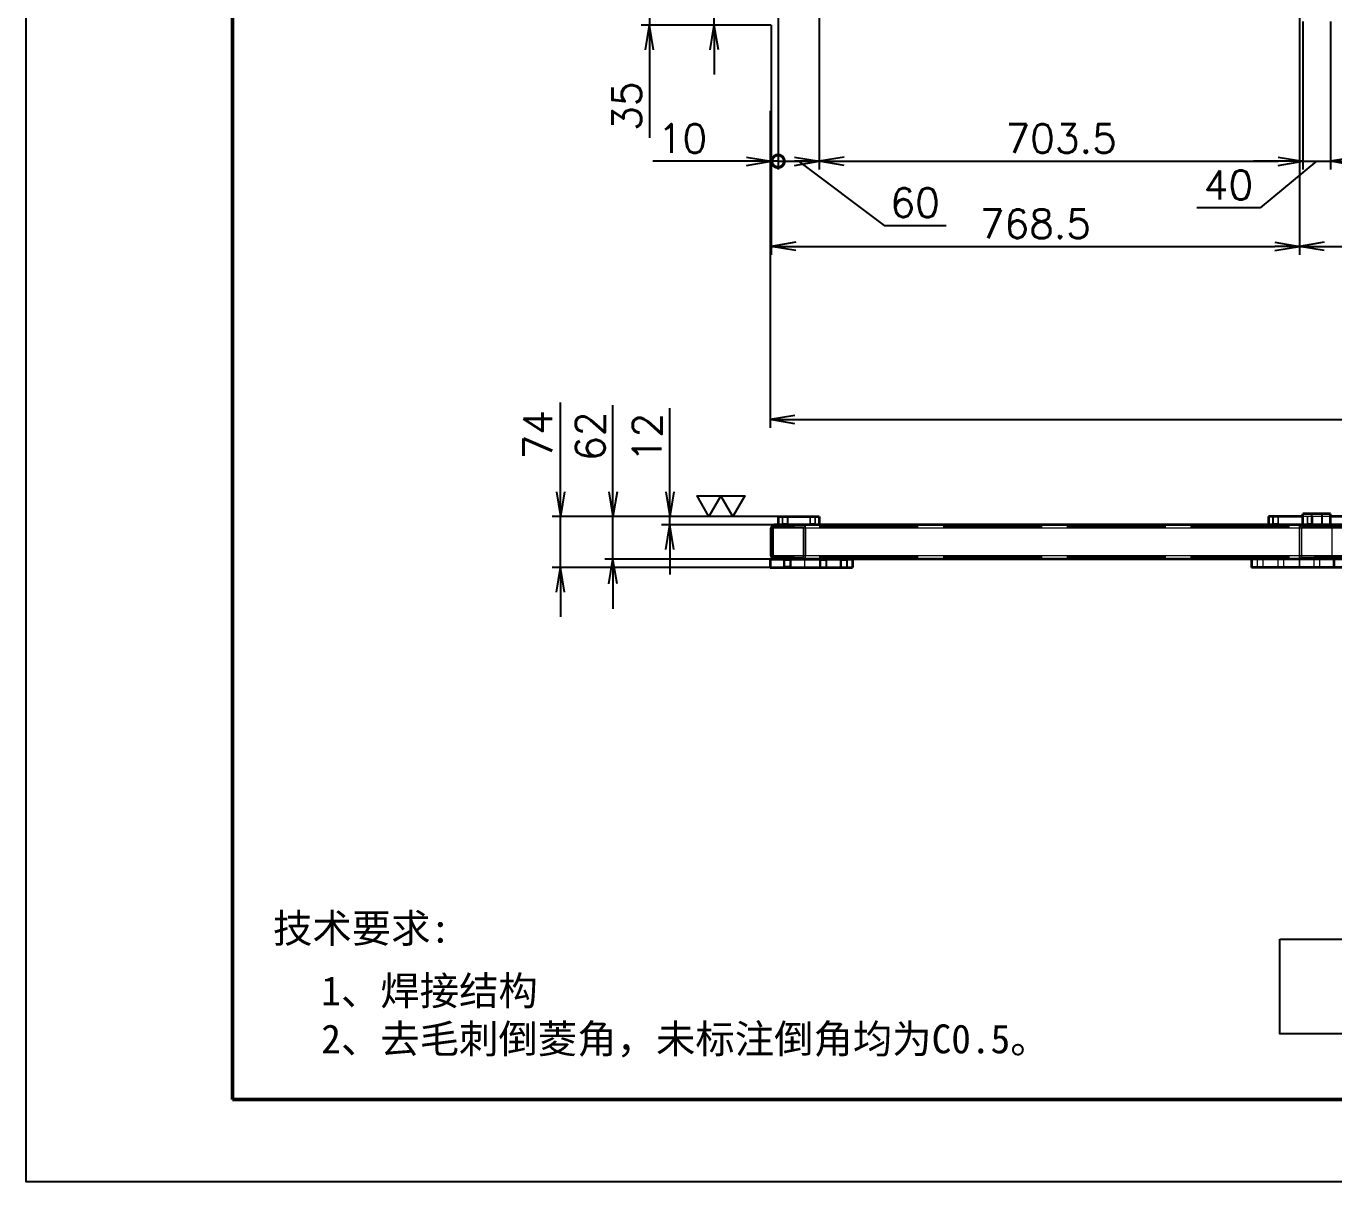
# Model space of a CAD drawing. Header units: millimetres. Extents: x -73083 to 81340, y -6859 to 6812.
# Drawn here: x -53597 to -51695, y -6850 to -5169 of the extents above; entities that cross this region are included whole.
import ezdxf

# ---------------------------------------------------------------- set-up
doc = ezdxf.new("R2010")
doc.units = ezdxf.units.MM
doc.linetypes.add('AM_ISO02W050', pattern=[7.5, 6, -1.5])
doc.linetypes.add('DASHED', pattern=[15, 12, -3])
doc.layers.add('A3', color=7, linetype='Continuous', plot=False)
for name, color, linetype, lineweight in [('AM_HID', 1, 'AM_ISO02W050', 25), ('AM_VIS', 7, 'Continuous', 50), ('SOLID LINE', 7, 'Continuous', 30)]:
    doc.layers.add(name, color=color, linetype=linetype, lineweight=lineweight)
doc.layers.add('word_dim', color=253, linetype='Continuous')
doc.styles.get("Standard").update_dxf_attribs({"font": 'romans.shx', "bigfont": 'bigfont.shx'})
doc.dimstyles.new('STANDARD1-12', dxfattribs={"dimscale": 12, "dimtxt": 3.5, "dimasz": 3, "dimexe": 1, "dimexo": 0, "dimgap": 1, "dimtad": 3, "dimdec": 1, "dimdsep": 46, "dimtxsty": 'Standard', "dimblk1": 'OPEN', "dimblk2": 'OPEN', "dimsah": 1, "dimcen": 0, "dimclrd": 256, "dimclre": 256, "dimclrt": 3, "dimadec": 0, "dimazin": 0, "dimtfac": 1, "dimtdec": 1, "dimtmove": 0, "dimatfit": 3, "dimldrblk": 'OPEN', "dimfxl": 0, "dimtolj": 1, "dimtzin": 0, "dimarcsym": 0})

# ---------------------------------------------------------------- blocks, each defined once
blk = doc.blocks.new('_DotSmall')
at = {"color": 0, "linetype": 'ByBlock', "const_width": 0.5}
blk.add_lwpolyline([(-0.0625, 0, 1), (0.0625, 0, 1)], format="xyb", close=True, dxfattribs=at)
blk = doc.blocks.new('_Open')
at = {"color": 0, "lineweight": -2}
for p, q in [((-1, 0.167), (0, 0)), ((-1, -0.167), (0, 0)), ((0, 0), (-1, 0))]:
    blk.add_line(p, q, dxfattribs=at)
blk = doc.blocks.new('*D821')
at = {"layer": 'DEFPOINTS', "color": 0, "ltscale": 2}
for p in [(-52503.3, -5132.1), (-52513.3, -5167.1), (-52503.3, -5365.2)]:
    blk.add_point(p, dxfattribs=at)
at = {"layer": 'word_dim', "lineweight": -2, "ltscale": 2}
for p, q in [((-52503.3, -5132.1), (-52503.3, -5377.2)), ((-52513.3, -5167.1), (-52513.3, -5377.2)), ((-52549.3, -5365.2), (-52685.3, -5365.2)), ((-52503.3, -5365.2), (-52513.3, -5365.2)), ((-52503.3, -5365.2), (-52431.3, -5365.2))]:
    blk.add_line(p, q, dxfattribs=at)
at = {"layer": 'word_dim', "lineweight": -2, "ltscale": 2, "xscale": 36, "yscale": 36, "zscale": 36}
blk.add_blockref('_Open', (-52513.3, -5365.2), dxfattribs=at)
at = {"layer": 'word_dim', "lineweight": -2, "ltscale": 2, "xscale": 36, "yscale": 36, "zscale": 36, "rotation": 180}
blk.add_blockref('_DotSmall', (-52503.3, -5365.2), dxfattribs=at)
at = {"layer": 'word_dim', "color": 3, "ltscale": 2, "insert": (-52642.3, -5332.2), "char_height": 42, "attachment_point": 5}
blk.add_mtext('\\A1;10', dxfattribs=at)
blk = doc.blocks.new('*D822')
at = {"layer": 'DEFPOINTS', "color": 0, "ltscale": 2}
for p in [(-52503.3, -5132.1), (-52443.3, -5132.1), (-52443.3, -5365.2)]:
    blk.add_point(p, dxfattribs=at)
at = {"layer": 'word_dim', "lineweight": -2, "ltscale": 2}
for p, q in [((-52503.3, -5132.1), (-52503.3, -5377.2)), ((-52443.3, -5132.1), (-52443.3, -5377.2)), ((-52503.3, -5365.2), (-52479.3, -5365.2)), ((-52473.3, -5365.2), (-52348.9, -5458.5)), ((-52348.9, -5458.5), (-52258.9, -5458.5))]:
    blk.add_line(p, q, dxfattribs=at)
at = {"layer": 'word_dim', "lineweight": -2, "ltscale": 2, "xscale": 36, "yscale": 36, "zscale": 36, "rotation": 180}
blk.add_blockref('_DotSmall', (-52503.3, -5365.2), dxfattribs=at)
at = {"layer": 'word_dim', "lineweight": -2, "ltscale": 2, "xscale": 36, "yscale": 36, "zscale": 36}
blk.add_blockref('_Open', (-52443.3, -5365.2), dxfattribs=at)
at = {"layer": 'word_dim', "color": 3, "ltscale": 2, "insert": (-52303.9, -5425.5), "char_height": 42, "attachment_point": 5}
blk.add_mtext('\\A1;60', dxfattribs=at)
blk = doc.blocks.new('*D823')
at = {"layer": 'DEFPOINTS', "color": 0, "ltscale": 2}
for p in [(-52443.3, -5132), (-51739.8, -5162), (-51739.8, -5365.2)]:
    blk.add_point(p, dxfattribs=at)
at = {"layer": 'word_dim', "lineweight": -2, "ltscale": 2}
for p, q in [((-52443.3, -5132), (-52443.3, -5377.2)), ((-51739.8, -5162), (-51739.8, -5377.2)), ((-52407.3, -5365.2), (-51775.8, -5365.2))]:
    blk.add_line(p, q, dxfattribs=at)
at = {"layer": 'word_dim', "lineweight": -2, "ltscale": 2, "xscale": 36, "yscale": 36, "zscale": 36, "rotation": 180}
blk.add_blockref('_Open', (-52443.3, -5365.2), dxfattribs=at)
at = {"layer": 'word_dim', "lineweight": -2, "ltscale": 2, "xscale": 36, "yscale": 36, "zscale": 36}
blk.add_blockref('_Open', (-51739.8, -5365.2), dxfattribs=at)
at = {"layer": 'word_dim', "color": 3, "ltscale": 2, "insert": (-52091.5, -5332.2), "char_height": 42, "attachment_point": 5}
blk.add_mtext('\\A1;703.5', dxfattribs=at)
blk = doc.blocks.new('*D824')
at = {"layer": 'DEFPOINTS', "color": 0, "ltscale": 2}
for p in [(-51739.8, -5162), (-51699.8, -5162), (-51699.8, -5365.2)]:
    blk.add_point(p, dxfattribs=at)
at = {"layer": 'word_dim', "lineweight": -2, "ltscale": 2}
for p, q in [((-51739.8, -5162), (-51739.8, -5377.2)), ((-51699.8, -5162), (-51699.8, -5377.2)), ((-51775.8, -5365.2), (-51811.8, -5365.2)), ((-51719.8, -5365.2), (-51802.1, -5432.8)), ((-51739.8, -5365.2), (-51699.8, -5365.2)), ((-51739.8, -5365.2), (-51699.8, -5365.2)), ((-51663.8, -5365.2), (-51627.8, -5365.2)), ((-51802.1, -5432.8), (-51894.1, -5432.8))]:
    blk.add_line(p, q, dxfattribs=at)
at = {"layer": 'word_dim', "lineweight": -2, "ltscale": 2, "xscale": 36, "yscale": 36, "zscale": 36}
blk.add_blockref('_Open', (-51739.8, -5365.2), dxfattribs=at)
at = {"layer": 'word_dim', "lineweight": -2, "ltscale": 2, "xscale": 36, "yscale": 36, "zscale": 36, "rotation": 180}
blk.add_blockref('_Open', (-51699.8, -5365.2), dxfattribs=at)
at = {"layer": 'word_dim', "color": 3, "ltscale": 2, "insert": (-51848.1, -5399.8), "char_height": 42, "attachment_point": 5}
blk.add_mtext('\\A1;40', dxfattribs=at)
blk = doc.blocks.new('*D825')
at = {"layer": 'DEFPOINTS', "color": 0, "ltscale": 2}
for p in [(-51699.8, -5162), (-51459.8, -5162), (-51459.8, -5365.2)]:
    blk.add_point(p, dxfattribs=at)
at = {"layer": 'word_dim', "lineweight": -2, "ltscale": 2}
for p, q in [((-51699.8, -5162), (-51699.8, -5377.2)), ((-51459.8, -5162), (-51459.8, -5377.2)), ((-51663.8, -5365.2), (-51495.8, -5365.2))]:
    blk.add_line(p, q, dxfattribs=at)
at = {"layer": 'word_dim', "lineweight": -2, "ltscale": 2, "xscale": 36, "yscale": 36, "zscale": 36, "rotation": 180}
blk.add_blockref('_Open', (-51699.8, -5365.2), dxfattribs=at)
at = {"layer": 'word_dim', "lineweight": -2, "ltscale": 2, "xscale": 36, "yscale": 36, "zscale": 36}
blk.add_blockref('_Open', (-51459.8, -5365.2), dxfattribs=at)
at = {"layer": 'word_dim', "color": 3, "ltscale": 2, "insert": (-51579.8, -5332.2), "char_height": 42, "attachment_point": 5}
blk.add_mtext('\\A1;240', dxfattribs=at)
blk = doc.blocks.new('*D836')
at = {"layer": 'DEFPOINTS', "color": 0, "ltscale": 2}
for p in [(-48514.8, -5122), (-52514.8, -5292), (-48514.8, -5741.1)]:
    blk.add_point(p, dxfattribs=at)
at = {"layer": 'word_dim', "lineweight": -2, "ltscale": 2}
for p, q in [((-48514.8, -5122), (-48514.8, -5753.1)), ((-52514.8, -5292), (-52514.8, -5753.1)), ((-52478.8, -5741.1), (-48550.8, -5741.1))]:
    blk.add_line(p, q, dxfattribs=at)
at = {"layer": 'word_dim', "lineweight": -2, "ltscale": 2, "xscale": 36, "yscale": 36, "zscale": 36, "rotation": 180}
blk.add_blockref('_Open', (-52514.8, -5741.1), dxfattribs=at)
at = {"layer": 'word_dim', "lineweight": -2, "ltscale": 2, "xscale": 36, "yscale": 36, "zscale": 36}
blk.add_blockref('_Open', (-48514.8, -5741.1), dxfattribs=at)
at = {"layer": 'word_dim', "color": 3, "ltscale": 2, "insert": (-50585.6, -5697.1), "char_height": 42, "attachment_point": 5}
blk.add_mtext('\\A1;(4000)', dxfattribs=at)
blk = doc.blocks.new('*D838')
at = {"layer": 'DEFPOINTS', "color": 0, "ltscale": 2}
for p in [(-52690.3, -5132.1), (-52503.3, -5132.1), (-52513.3, -5167.1)]:
    blk.add_point(p, dxfattribs=at)
at = {"layer": 'word_dim', "lineweight": -2, "ltscale": 2}
for p, q in [((-52690.3, -5096.1), (-52690.3, -5060.1)), ((-52503.3, -5132.1), (-52702.3, -5132.1)), ((-52690.3, -5132.1), (-52690.3, -5167.1)), ((-52513.3, -5167.1), (-52702.3, -5167.1)), ((-52690.3, -5203.1), (-52690.3, -5331.1))]:
    blk.add_line(p, q, dxfattribs=at)
at = {"layer": 'word_dim', "lineweight": -2, "ltscale": 2, "xscale": 36, "yscale": 36, "zscale": 36}
for p, rotation in [((-52690.3, -5132.1), 270), ((-52690.3, -5167.1), 90)]:
    blk.add_blockref('_Open', p, dxfattribs=dict(at, rotation=rotation))
at = {"layer": 'word_dim', "color": 3, "ltscale": 2, "insert": (-52723.3, -5285.1), "char_height": 42, "attachment_point": 5, "rotation": 90}
blk.add_mtext('\\A1;35', dxfattribs=at)
blk = doc.blocks.new('*D851')
at = {"layer": 'DEFPOINTS', "color": 0, "ltscale": 2}
for p in [(-51744.8, -5122), (-52513.3, -5167.1), (-51744.8, -5489.2)]:
    blk.add_point(p, dxfattribs=at)
at = {"layer": 'word_dim', "lineweight": -2, "ltscale": 2}
for p, q in [((-51744.8, -5122), (-51744.8, -5501.2)), ((-52513.3, -5167.1), (-52513.3, -5501.2)), ((-52477.3, -5489.2), (-51780.8, -5489.2))]:
    blk.add_line(p, q, dxfattribs=at)
at = {"layer": 'word_dim', "lineweight": -2, "ltscale": 2, "xscale": 36, "yscale": 36, "zscale": 36, "rotation": 180}
blk.add_blockref('_Open', (-52513.3, -5489.2), dxfattribs=at)
at = {"layer": 'word_dim', "lineweight": -2, "ltscale": 2, "xscale": 36, "yscale": 36, "zscale": 36}
blk.add_blockref('_Open', (-51744.8, -5489.2), dxfattribs=at)
at = {"layer": 'word_dim', "color": 3, "ltscale": 2, "insert": (-52129, -5456.2), "char_height": 42, "attachment_point": 5}
blk.add_mtext('\\A1;768.5', dxfattribs=at)
blk = doc.blocks.new('*D852')
at = {"layer": 'DEFPOINTS', "color": 0, "ltscale": 2}
for p in [(-51744.8, -5122), (-51419.8, -5122), (-51419.8, -5489.2)]:
    blk.add_point(p, dxfattribs=at)
at = {"layer": 'word_dim', "lineweight": -2, "ltscale": 2}
for p, q in [((-51744.8, -5122), (-51744.8, -5501.2)), ((-51419.8, -5122), (-51419.8, -5501.2)), ((-51708.8, -5489.2), (-51455.8, -5489.2))]:
    blk.add_line(p, q, dxfattribs=at)
at = {"layer": 'word_dim', "lineweight": -2, "ltscale": 2, "xscale": 36, "yscale": 36, "zscale": 36, "rotation": 180}
blk.add_blockref('_Open', (-51744.8, -5489.2), dxfattribs=at)
at = {"layer": 'word_dim', "lineweight": -2, "ltscale": 2, "xscale": 36, "yscale": 36, "zscale": 36}
blk.add_blockref('_Open', (-51419.8, -5489.2), dxfattribs=at)
at = {"layer": 'word_dim', "color": 3, "ltscale": 2, "insert": (-51582.3, -5456.2), "char_height": 42, "attachment_point": 5}
blk.add_mtext('\\A1;325', dxfattribs=at)
blk = doc.blocks.new('*D857')
at = {"layer": 'DEFPOINTS', "color": 0, "ltscale": 2}
for p in [(-52503.3, -5132.1), (-52596.1, -5167.1), (-52513.3, -5167.1)]:
    blk.add_point(p, dxfattribs=at)
at = {"layer": 'word_dim', "lineweight": -2, "ltscale": 2}
for p, q in [((-52596.1, -5096.1), (-52596.1, -4968.1)), ((-52503.3, -5132.1), (-52608.1, -5132.1)), ((-52596.1, -5167.1), (-52596.1, -5132.1)), ((-52513.3, -5167.1), (-52608.1, -5167.1)), ((-52596.1, -5203.1), (-52596.1, -5239.1))]:
    blk.add_line(p, q, dxfattribs=at)
at = {"layer": 'word_dim', "lineweight": -2, "ltscale": 2, "xscale": 36, "yscale": 36, "zscale": 36}
for p, rotation in [((-52596.1, -5132.1), 270), ((-52596.1, -5167.1), 90)]:
    blk.add_blockref('_Open', p, dxfattribs=dict(at, rotation=rotation))
at = {"layer": 'word_dim', "color": 3, "ltscale": 2, "insert": (-52629.1, -5014.1), "char_height": 42, "attachment_point": 5, "rotation": 90}
blk.add_mtext('\\A1;35', dxfattribs=at)
blk = doc.blocks.new('*D874')
at = {"layer": 'DEFPOINTS', "color": 0, "ltscale": 2}
for p in [(-52660.7, -5882.3), (-52509.8, -5894.3), (-52504.8, -5882.3)]:
    blk.add_point(p, dxfattribs=at)
at = {"layer": 'word_dim', "lineweight": -2, "ltscale": 2}
for p, q in [((-52660.7, -5846.3), (-52660.7, -5724.3)), ((-52504.8, -5882.3), (-52672.7, -5882.3)), ((-52509.8, -5894.3), (-52672.7, -5894.3)), ((-52660.7, -5894.3), (-52660.7, -5882.3)), ((-52660.7, -5930.3), (-52660.7, -5966.3))]:
    blk.add_line(p, q, dxfattribs=at)
at = {"layer": 'word_dim', "lineweight": -2, "ltscale": 2, "xscale": 36, "yscale": 36, "zscale": 36}
for p, rotation in [((-52660.7, -5882.3), 270), ((-52660.7, -5894.3), 90)]:
    blk.add_blockref('_Open', p, dxfattribs=dict(at, rotation=rotation))
at = {"layer": 'word_dim', "color": 3, "ltscale": 2, "insert": (-52693.7, -5767.3), "char_height": 42, "attachment_point": 5, "rotation": 90}
blk.add_mtext('\\A1;12', dxfattribs=at)
blk = doc.blocks.new('*D875')
at = {"layer": 'DEFPOINTS', "color": 0, "ltscale": 2}
for p in [(-52743.4, -5882.3), (-52504.8, -5882.3), (-52510.2, -5944.3)]:
    blk.add_point(p, dxfattribs=at)
at = {"layer": 'word_dim', "lineweight": -2, "ltscale": 2}
for p, q in [((-52743.4, -5846.3), (-52743.4, -5720.3)), ((-52504.8, -5882.3), (-52755.4, -5882.3)), ((-52743.4, -5944.3), (-52743.4, -5882.3)), ((-52510.2, -5944.3), (-52755.4, -5944.3)), ((-52743.4, -5980.3), (-52743.4, -6016.3))]:
    blk.add_line(p, q, dxfattribs=at)
at = {"layer": 'word_dim', "lineweight": -2, "ltscale": 2, "xscale": 36, "yscale": 36, "zscale": 36}
for p, rotation in [((-52743.4, -5882.3), 270), ((-52743.4, -5944.3), 90)]:
    blk.add_blockref('_Open', p, dxfattribs=dict(at, rotation=rotation))
at = {"layer": 'word_dim', "color": 3, "ltscale": 2, "insert": (-52776.4, -5765.3), "char_height": 42, "attachment_point": 5, "rotation": 90}
blk.add_mtext('\\A1;62', dxfattribs=at)
blk = doc.blocks.new('*D967')
at = {"layer": 'DEFPOINTS', "color": 0, "linetype": 'Continuous', "ltscale": 2}
for p in [(-52819.8, -5882.3), (-52503.3, -5882.3), (-52514.8, -5956.3)]:
    blk.add_point(p, dxfattribs=at)
at = {"layer": 'word_dim', "linetype": 'Continuous', "lineweight": -2, "ltscale": 2}
for p, q in [((-52819.8, -5846.3), (-52819.8, -5716.3)), ((-52503.3, -5882.3), (-52831.8, -5882.3)), ((-52819.8, -5956.3), (-52819.8, -5882.3)), ((-52514.8, -5956.3), (-52831.8, -5956.3)), ((-52819.8, -5992.3), (-52819.8, -6028.3))]:
    blk.add_line(p, q, dxfattribs=at)
at = {"layer": 'word_dim', "linetype": 'Continuous', "lineweight": -2, "ltscale": 2, "xscale": 36, "yscale": 36, "zscale": 36}
for p, rotation in [((-52819.8, -5882.3), 270), ((-52819.8, -5956.3), 90)]:
    blk.add_blockref('_Open', p, dxfattribs=dict(at, rotation=rotation))
at = {"layer": 'word_dim', "color": 3, "linetype": 'Continuous', "ltscale": 2, "insert": (-52852.8, -5763.3), "char_height": 42, "attachment_point": 5, "rotation": 90}
blk.add_mtext('\\A1;74', dxfattribs=at)

msp = doc.modelspace()

# ---------------------------------------------------------------- linework, layer by layer
at = {"layer": 'A3', "linetype": 'Continuous'}
msp.add_lwpolyline([(-53597.05373, -1810.23226), (-46469.05373, -1810.23226), (-46469.05373, -6850.23226), (-53597.05373, -6850.23226)], close=True, dxfattribs=at)
at = {"layer": 'AM_HID', "linetype": 'DASHED', "lineweight": 13, "ltscale": 12}
for p, q in [((-52503.26383, -5894.27519), (-52503.26383, -5894.28557)), ((-52503.26383, -5894.28557), (-52443.26383, -5894.28593)), ((-52497.27701, -5882.27507), (-52497.27701, -5892.27507)), ((-52496.6005, -5893.44682), (-52497.27701, -5892.27507)), ((-52497.27628, -5882.27507), (-52497.27628, -5892.27507)), ((-52496.59976, -5893.44682), (-52497.27628, -5892.27507)), ((-52497.27164, -5882.28007), (-52497.27164, -5892.28007)), ((-52496.59513, -5893.45183), (-52497.27164, -5892.28007)), ((-52497.27091, -5882.28007), (-52497.27091, -5892.28007)), ((-52496.59439, -5893.45183), (-52497.27091, -5892.28007)), ((-52497.26456, -5882.28569), (-52497.26456, -5892.28569)), ((-52496.58805, -5893.45744), (-52497.26456, -5892.28569)), ((-52497.26383, -5882.28569), (-52497.26383, -5892.28569)), ((-52497.26383, -5892.28569), (-52491.34635, -5892.28569)), ((-52496.58756, -5893.45744), (-52497.26383, -5892.28569)), ((-52496.6005, -5882.27507), (-52496.6005, -5894.27507)), ((-52496.59976, -5882.27507), (-52496.59976, -5894.27507)), ((-52496.59513, -5882.28007), (-52496.59513, -5894.28007)), ((-52496.59439, -5882.28007), (-52496.59439, -5894.28007)), ((-52496.58805, -5882.28569), (-52496.58805, -5894.28569)), ((-52496.58731, -5882.28569), (-52496.58756, -5894.28569)), ((-52495.18155, -5892.28569), (-52489.26383, -5892.28569)), ((-52489.95352, -5882.27519), (-52489.95352, -5894.27519)), ((-52489.95352, -5893.44694), (-52489.27701, -5892.27519)), ((-52489.95279, -5882.27519), (-52489.95279, -5894.27519)), ((-52489.95279, -5893.44694), (-52489.27628, -5892.27519)), ((-52489.94815, -5882.28007), (-52489.94815, -5894.28007)), ((-52489.94815, -5893.45183), (-52489.27164, -5892.28019)), ((-52489.94742, -5882.28007), (-52489.94742, -5894.28007)), ((-52489.94742, -5893.45183), (-52489.27091, -5892.28019)), ((-52489.94107, -5882.28569), (-52489.94107, -5894.28569)), ((-52489.94107, -5893.45744), (-52489.26456, -5892.28569)), ((-52489.94034, -5882.28569), (-52489.94034, -5894.28569)), ((-52489.94034, -5893.45744), (-52489.26383, -5892.28569)), ((-52489.27701, -5882.27519), (-52489.27701, -5892.27519)), ((-52489.27628, -5882.27519), (-52489.27628, -5892.27519)), ((-52489.27164, -5882.28019), (-52489.27164, -5892.28019)), ((-52489.27091, -5882.28019), (-52489.27091, -5892.28019)), ((-52489.26456, -5882.28569), (-52489.26456, -5892.28569)), ((-52489.26383, -5882.28569), (-52489.26383, -5892.28569)), ((-52463.26627, -5899.27458), (-52463.26627, -5894.27458)), ((-52457.27701, -5882.27531), (-52457.27701, -5892.27531)), ((-52456.6005, -5893.44706), (-52457.27701, -5892.27531)), ((-52457.27628, -5882.27531), (-52457.27628, -5892.27531)), ((-52456.59976, -5893.44706), (-52457.27628, -5892.27531)), ((-52457.27164, -5882.28032), (-52457.27164, -5892.28032)), ((-52456.59513, -5893.45207), (-52457.27164, -5892.28032)), ((-52457.27091, -5882.28032), (-52457.27091, -5892.28032)), ((-52456.59439, -5893.45207), (-52457.27091, -5892.28032)), ((-52457.26456, -5882.28593), (-52457.26456, -5892.28593)), ((-52456.58805, -5893.45756), (-52457.26456, -5892.28593)), ((-52457.26383, -5882.28593), (-52457.26383, -5892.28593)), ((-52457.26383, -5892.28593), (-52451.34635, -5892.28593)), ((-52456.58756, -5893.45756), (-52457.26383, -5892.28593)), ((-52456.6005, -5882.27531), (-52456.6005, -5894.27531)), ((-52456.59976, -5882.27531), (-52456.59976, -5894.27531)), ((-52456.59513, -5882.28032), (-52456.59513, -5894.28032)), ((-52456.59439, -5882.28032), (-52456.59439, -5894.28032)), ((-52456.58805, -5882.28593), (-52456.58805, -5894.28593)), ((-52456.58731, -5882.28593), (-52456.58756, -5894.28593)), ((-52455.18155, -5892.28593), (-52449.26383, -5892.28593)), ((-52449.95352, -5882.27543), (-52449.95352, -5894.27543)), ((-52449.95352, -5893.44719), (-52449.27701, -5892.27543)), ((-52449.95279, -5882.27543), (-52449.95279, -5894.27543)), ((-52449.95279, -5893.44719), (-52449.27628, -5892.27543)), ((-52449.94815, -5882.28032), (-52449.94815, -5894.28032)), ((-52449.94815, -5893.45207), (-52449.27164, -5892.28032)), ((-52449.94742, -5882.28032), (-52449.94742, -5894.28032)), ((-52449.94742, -5893.45207), (-52449.27091, -5892.28032)), ((-52449.94107, -5882.28593), (-52449.94107, -5894.28593)), ((-52449.94107, -5893.45768), (-52449.26456, -5892.28593)), ((-52449.94034, -5882.28593), (-52449.94034, -5894.28593)), ((-52449.94034, -5893.45768), (-52449.26383, -5892.28593)), ((-52449.27701, -5882.27543), (-52449.27701, -5892.27543)), ((-52449.27628, -5882.27543), (-52449.27628, -5892.27543)), ((-52449.27164, -5882.28032), (-52449.27164, -5892.28032)), ((-52449.27091, -5882.28032), (-52449.27091, -5892.28032)), ((-52449.26456, -5882.28593), (-52449.26456, -5892.28593)), ((-52449.26383, -5882.28593), (-52449.26383, -5892.28593)), ((-52443.26383, -5894.27556), (-52443.26383, -5894.28593)), ((-51783.77799, -5882.27934), (-51783.77799, -5892.27934)), ((-51783.1016, -5893.45109), (-51783.77799, -5892.27934)), ((-51783.77774, -5882.27934), (-51783.77774, -5892.27934)), ((-51783.77774, -5892.27934), (-51776.26737, -5892.27934)), ((-51783.10123, -5893.45109), (-51783.77774, -5892.27934)), ((-51783.28812, -5892.27934), (-51775.77774, -5892.27934)), ((-51783.10147, -5882.27934), (-51783.1016, -5894.27934)), ((-51783.10123, -5882.27934), (-51783.10123, -5894.27934)), ((-51776.4545, -5882.27934), (-51776.4545, -5894.27934)), ((-51776.4545, -5893.45109), (-51775.77799, -5892.27934)), ((-51776.45414, -5882.27934), (-51776.45426, -5894.27934)), ((-51776.45426, -5893.45109), (-51775.77774, -5892.27934)), ((-51775.77799, -5882.27934), (-51775.77799, -5892.27934)), ((-51775.77774, -5882.27934), (-51775.77774, -5892.27934)), ((-51744.76627, -5899.28056), (-51744.76627, -5894.28056)), ((-51699.77384, -5882.27983), (-51739.78519, -5882.27958)), ((-51739.75968, -5882.27958), (-51739.75968, -5894.27958)), ((-51733.75968, -5882.27958), (-51733.7598, -5892.27958)), ((-51733.7598, -5882.27958), (-51733.7598, -5892.27958)), ((-51733.7598, -5892.27958), (-51726.24942, -5892.27971)), ((-51733.08329, -5893.45134), (-51733.7598, -5892.27958)), ((-51733.08341, -5893.45134), (-51733.7598, -5892.27958)), ((-51733.27005, -5892.27958), (-51725.7598, -5892.27971)), ((-51733.08329, -5882.27958), (-51733.08341, -5894.27958)), ((-51733.08316, -5882.27958), (-51733.08329, -5894.27958)), ((-51727.78519, -5878.26042), (-51727.78531, -5894.26042)), ((-51727.77262, -5878.26042), (-51727.77274, -5894.26042)), ((-51726.70279, -5878.26042), (-51726.70279, -5894.26042)), ((-51726.6901, -5878.26042), (-51726.69022, -5894.26042)), ((-51726.43631, -5882.27971), (-51726.43631, -5894.27971)), ((-51726.43619, -5882.27971), (-51726.43631, -5894.27971)), ((-51726.43631, -5893.45134), (-51725.7598, -5892.27971)), ((-51726.43631, -5893.45134), (-51725.7598, -5892.27971)), ((-51725.75968, -5882.27971), (-51725.7598, -5892.27971)), ((-51725.7598, -5882.27971), (-51725.7598, -5892.27971)), ((-51712.86771, -5878.26042), (-51712.86783, -5894.26042)), ((-51712.85514, -5878.26054), (-51712.85514, -5894.26054)), ((-51711.78519, -5878.26042), (-51711.78531, -5894.26042)), ((-51711.77262, -5878.26054), (-51711.77274, -5894.26054)), ((-51699.78519, -5894.26054), (-51699.78507, -5878.26054)), ((-52513.27726, -5899.27495), (-52513.26383, -5899.27495)), ((-51744.77481, -5899.28105), (-52513.27481, -5899.27458)), ((-52510.27726, -5897.27495), (-52510.26383, -5897.27495)), ((-52510.27506, -5941.2747), (-52510.27481, -5897.2747)), ((-52510.26383, -5897.27495), (-52510.26407, -5941.27495)), ((-52510.26407, -5941.27507), (-52510.26383, -5897.27507)), ((-52510.26383, -5897.27495), (-52466.26432, -5897.27519)), ((-48519.27237, -5897.29851), (-52510.26383, -5897.27507)), ((-52466.27481, -5941.27507), (-52466.27433, -5897.27507)), ((-52466.26432, -5897.27519), (-52466.26456, -5941.27519)), ((-52466.26456, -5941.27531), (-52466.26432, -5897.27531)), ((-52463.27481, -5939.27507), (-52463.27433, -5899.27507)), ((-51744.77445, -5899.28105), (-52463.27433, -5899.27507)), ((-51744.77188, -5899.28142), (-52463.27188, -5899.27543)), ((-51744.77164, -5899.28142), (-52463.27164, -5899.27543)), ((-51744.76859, -5899.28105), (-52463.26847, -5899.27507)), ((-51744.76822, -5899.28105), (-52463.26822, -5899.27507)), ((-51744.76664, -5899.28056), (-52463.26651, -5899.27458)), ((-52463.26651, -5939.27458), (-52463.26627, -5899.27458)), ((-51744.76627, -5899.28056), (-52463.26627, -5899.27458)), ((-52463.26432, -5899.27519), (-52463.26456, -5939.27519)), ((-52463.26456, -5939.27543), (-52463.26432, -5899.27543)), ((-48566.27286, -5899.29826), (-52463.26432, -5899.27543)), ((-51744.78043, -5939.27934), (-51744.78018, -5899.27934)), ((-49284.77994, -5899.29374), (-51744.78018, -5899.27934)), ((-51744.77298, -5939.27922), (-51744.77274, -5899.27922)), ((-51744.76664, -5939.28056), (-51744.76627, -5899.28056)), ((-51741.78018, -5897.27934), (-51741.78043, -5941.27934)), ((-51741.77298, -5941.27922), (-51741.77274, -5897.27922)), ((-51697.77274, -5897.27946), (-51741.77274, -5897.27922)), ((-51697.77994, -5897.27958), (-51697.78031, -5941.27958)), ((-51697.77274, -5897.27946), (-51697.77298, -5941.27946)), ((-51744.77506, -5939.28105), (-52513.27506, -5939.27458)), ((-52510.26407, -5941.27495), (-52466.26456, -5941.27519)), ((-48519.27262, -5941.29851), (-52510.26407, -5941.27507)), ((-52508.26407, -5944.27495), (-52468.26456, -5944.27519)), ((-52494.80484, -5944.27775), (-52494.80484, -5954.27775)), ((-52494.8046, -5944.27775), (-52494.8046, -5954.27775)), ((-52493.99234, -5944.87126), (-52494.80435, -5946.27775)), ((-52494.80435, -5956.27775), (-52494.80435, -5946.27775)), ((-52493.9921, -5944.87126), (-52494.80411, -5946.27775)), ((-52485.41617, -5946.27775), (-52494.80411, -5946.27775)), ((-52494.80411, -5956.27775), (-52494.80411, -5946.27775)), ((-52484.80411, -5946.27788), (-52494.19205, -5946.27775)), ((-52493.99283, -5944.27775), (-52493.99283, -5956.27775)), ((-52493.99259, -5944.27775), (-52493.99259, -5956.27775)), ((-52493.9921, -5944.27482), (-52493.99234, -5956.27482)), ((-52493.99234, -5956.27775), (-52493.99234, -5944.27775)), ((-52493.99185, -5944.27482), (-52493.9921, -5956.27482)), ((-52493.9921, -5956.27775), (-52493.9921, -5944.27775)), ((-52485.61685, -5944.27788), (-52485.61685, -5956.27788)), ((-52485.61661, -5944.27788), (-52485.61661, -5956.27788)), ((-52485.61612, -5944.27482), (-52485.61637, -5956.27482)), ((-52485.61637, -5956.27775), (-52485.61637, -5944.27775)), ((-52485.61637, -5944.87138), (-52484.80435, -5946.27788)), ((-52485.61588, -5944.27482), (-52485.61612, -5956.27482)), ((-52485.61612, -5956.27775), (-52485.61612, -5944.27775)), ((-52485.61612, -5944.87138), (-52484.80411, -5946.27788)), ((-52484.80484, -5944.27788), (-52484.80484, -5954.27788)), ((-52484.8046, -5944.27788), (-52484.8046, -5954.27788)), ((-52484.80435, -5956.27788), (-52484.80435, -5946.27788)), ((-52484.80411, -5956.27788), (-52484.80411, -5946.27788)), ((-52464.80362, -5944.278), (-52464.80362, -5956.278)), ((-51744.77469, -5939.28105), (-52463.27481, -5939.27507)), ((-51744.77225, -5939.28142), (-52463.27237, -5939.27543)), ((-51744.77188, -5939.28142), (-52463.27188, -5939.27543)), ((-51744.76895, -5939.28105), (-52463.26895, -5939.27507)), ((-51744.76859, -5939.28105), (-52463.26847, -5939.27507)), ((-51744.767, -5939.28056), (-52463.267, -5939.27458)), ((-52463.26676, -5944.27458), (-52463.26676, -5939.27458)), ((-51744.76664, -5939.28056), (-52463.26651, -5939.27458)), ((-48566.2731, -5939.29826), (-52463.26456, -5939.27543)), ((-52441.49137, -5944.87175), (-52442.30338, -5946.27812)), ((-52432.91544, -5946.27824), (-52442.30338, -5946.27812)), ((-52442.30338, -5956.27812), (-52442.30338, -5946.27812)), ((-52432.30338, -5946.27824), (-52441.69132, -5946.27812)), ((-52441.49308, -5944.27519), (-52441.49308, -5956.27519)), ((-52441.49137, -5956.27812), (-52441.49137, -5944.27812)), ((-52433.1171, -5944.27531), (-52433.1171, -5956.27531)), ((-52433.11539, -5956.27824), (-52433.11539, -5944.27824)), ((-52433.11539, -5944.87187), (-52432.30338, -5946.27824)), ((-52432.30338, -5956.27824), (-52432.30338, -5946.27824)), ((-52411.49137, -5944.87199), (-52412.30338, -5946.27836)), ((-52402.91544, -5946.27849), (-52412.30338, -5946.27836)), ((-52412.30338, -5956.27836), (-52412.30338, -5946.27836)), ((-52402.30338, -5946.27849), (-52411.69132, -5946.27836)), ((-52411.49308, -5944.27543), (-52411.49308, -5956.27543)), ((-52411.49137, -5956.27849), (-52411.49137, -5944.27849)), ((-52403.1171, -5944.27556), (-52403.1171, -5956.27556)), ((-52403.11539, -5956.27849), (-52403.11539, -5944.27849)), ((-52403.11539, -5944.87211), (-52402.30338, -5946.27849)), ((-52402.30338, -5956.27849), (-52402.30338, -5946.27849)), ((-51806.48685, -5944.28349), (-51806.48697, -5956.28349)), ((-51798.11087, -5944.28349), (-51798.111, -5956.28349)), ((-51776.48685, -5944.28373), (-51776.48697, -5956.28373)), ((-51768.11087, -5944.28373), (-51768.111, -5956.28373)), ((-51744.79886, -5944.28398), (-51744.79898, -5956.28398)), ((-49284.78018, -5939.29374), (-51744.78043, -5939.27934)), ((-51744.76664, -5944.28056), (-51744.76664, -5939.28056)), ((-51744.76664, -5956.27934), (-51744.76651, -5944.27934)), ((-51741.77298, -5941.27922), (-51697.77298, -5941.27946)), ((-51739.77298, -5944.27922), (-51699.77298, -5944.27946)), ((-51723.98697, -5944.2841), (-51723.98697, -5956.2841)), ((-51723.98697, -5944.2841), (-51723.98697, -5956.2841)), ((-51715.61087, -5944.28422), (-51715.611, -5956.28422)), ((-51715.61087, -5944.28422), (-51715.611, -5956.28422)), ((-52493.99283, -5955.68425), (-52494.80484, -5954.27775)), ((-52494.8046, -5954.27775), (-52487.40763, -5954.27788)), ((-52493.99259, -5955.68425), (-52494.8046, -5954.27775)), ((-52492.20182, -5954.27775), (-52484.8046, -5954.27788)), ((-52485.61685, -5955.68425), (-52484.80484, -5954.27788)), ((-52485.61661, -5955.68425), (-52484.8046, -5954.27788))]:
    msp.add_line(p, q, dxfattribs=at)
for centre, radius, start, end in [((-52468.27433, -5899.27507), 5.00002, 359.99977153, 89.99973613), ((-52468.26432, -5899.27531), 4.99998, 359.99941218, 89.99937413), ((-52468.27091, -5899.27519), 5, 359.99981182, 89.92336778), ((-51739.78018, -5899.27934), 5.00001, 89.99959952, 179.99954056), ((-51739.77274, -5899.27922), 5, 90.73055954, 179.9996635), ((-51699.77274, -5899.27946), 5, 359.99966346, 89.26876928), ((-51699.78006, -5899.27958), 5.00001, 359.99976675, 88.31240619), ((-52468.27481, -5939.27495), 5.00002, 269.99932814, 359.99926055), ((-52468.26456, -5939.27543), 4.99998, 269.99993602, 359.99993035), ((-52468.27115, -5939.27519), 5, 270.07595603, 359.99981182), ((-51739.78043, -5939.27934), 5.00001, 179.99977278, 269.99974478), ((-51739.77298, -5939.27922), 5, 179.9996635, 269.99966282), ((-51699.78031, -5939.27958), 5.00001, 269.99960134, 359.99954271), ((-51699.77298, -5939.27946), 5, 269.99966282, 359.99966346)]:
    msp.add_arc(centre, radius, start, end, dxfattribs=at)
at = {"layer": 'AM_VIS', "linetype": 'Continuous'}
for p, q in [((-53297.05373, -1930.23226), (-53297.05373, -6730.23226)), ((-53297.05373, -6730.23226), (-46589.05373, -6730.23226))]:
    msp.add_line(p, q, dxfattribs=at)
at = {"layer": 'AM_VIS', "lineweight": 35, "ltscale": 12}
for p, q in [((-52468.26407, -5894.27519), (-52508.26383, -5894.27495)), ((-48521.27237, -5894.29851), (-52508.26383, -5894.27507)), ((-52503.26383, -5882.28557), (-52503.26383, -5894.27519)), ((-52503.26383, -5882.28557), (-52443.26383, -5882.28593)), ((-52443.26383, -5882.28593), (-52443.26383, -5894.27556)), ((-51789.77762, -5882.27934), (-51789.77774, -5894.27934)), ((-51739.78519, -5882.27958), (-51789.77762, -5882.27934)), ((-51739.78519, -5894.2603), (-51739.78507, -5878.2603)), ((-51739.77396, -5894.2603), (-51739.78519, -5894.2603)), ((-51739.77384, -5878.2603), (-51739.78507, -5878.2603)), ((-51699.77274, -5894.27946), (-51739.77274, -5894.27922)), ((-51739.77262, -5894.2603), (-51739.77249, -5878.2603)), ((-51699.77262, -5894.26054), (-51739.77262, -5894.2603)), ((-51699.77249, -5878.26054), (-51739.77249, -5878.2603)), ((-51699.63272, -5894.28178), (-51699.77994, -5894.27958)), ((-51669.77762, -5882.27995), (-51699.77384, -5882.27983)), ((-51699.77262, -5894.26054), (-51699.77249, -5878.26054)), ((-52513.27481, -5899.27458), (-52513.27506, -5939.27458)), ((-52513.26407, -5939.27495), (-52513.26383, -5899.27495)), ((-52513.26383, -5899.27507), (-52513.26407, -5939.27507)), ((-52514.80313, -5944.27751), (-52514.80338, -5956.27751)), ((-52514.80313, -5944.27751), (-52394.80313, -5944.27861)), ((-51514.74686, -5944.28093), (-52508.26407, -5944.27507)), ((-52394.80313, -5944.27861), (-52394.80338, -5956.27861)), ((-51814.79886, -5944.28337), (-51814.79898, -5956.28337)), ((-51694.79886, -5944.28434), (-51694.79898, -5956.28434)), ((-52514.80338, -5956.27751), (-52394.80338, -5956.27861)), ((-51694.79898, -5956.28434), (-51814.79898, -5956.28337)), ((-51624.76664, -5956.27995), (-51694.79935, -5956.27958))]:
    msp.add_line(p, q, dxfattribs=at)
at = {"layer": 'AM_VIS', "lineweight": 13, "ltscale": 12}
for p, q in [((-48516.27237, -5899.29851), (-52513.26383, -5899.27507)), ((-48516.27262, -5939.29851), (-52513.26407, -5939.27507))]:
    msp.add_line(p, q, dxfattribs=at)
at = {"layer": 'AM_VIS', "lineweight": 35, "ltscale": 12}
for centre, radius, start, end in [((-52508.27481, -5899.2747), 5.00002, 89.99932632, 179.99926735), ((-52508.27091, -5899.27495), 5, 89.92027371, 179.99951324), ((-52508.26383, -5899.27507), 4.99998, 89.9999342, 179.99993671), ((-51739.77274, -5899.27922), 5, 89.999661, 90.73055954), ((-51699.77274, -5899.27946), 5, 89.26876928, 89.999661), ((-52508.27506, -5939.27458), 5.00002, 179.99977278, 269.99973112), ((-52508.27115, -5939.27495), 5, 179.99951324, 270.07905694), ((-52508.26407, -5939.27519), 4.99998, 179.99941761, 269.99937595)]:
    msp.add_arc(centre, radius, start, end, dxfattribs=at)
at = {"layer": 'word_dim', "color": 3, "ltscale": 2}
msp.add_lwpolyline([(-52603.803, -5882.28532), (-52621.143, -5852.25156), (-52551.783, -5852.25156), (-52569.123, -5882.28532), (-52586.463, -5852.25156)], close=True, dxfattribs=at)
at = {"layer": 'word_dim', "color": 3, "linetype": 'Continuous', "ltscale": 5}
msp.add_lwpolyline([(-51773.44054, -6497.04845), (-50914.19358, -6497.04845), (-50914.19358, -6634.72952), (-51773.44054, -6634.72952)], close=True, dxfattribs=at)

# ---------------------------------------------------------------- texts
at = {"layer": 'SOLID LINE', "ltscale": 0.5, "char_height": 42, "attachment_point": 1}
for s, insert, width in [('\\pt252;{\\fSimHei|b0|i0|c134|p2;\\C3;技术要求:}', (-53237.93425, -6460.26054), 360.7263119), ('\\pt252;{\\fSimHei|b0|i0|c134|p2;\\C3;\\P1、焊接结构\\P2、去毛刺倒菱角，未标注倒角均为C0.5。}', (-53167.74236, -6481.15504), 1339.0912226)]:
    msp.add_mtext(s, dxfattribs=dict(at, insert=insert, width=width))

# ---------------------------------------------------------------- dimensions: what is measured, and where the dimension line sits
at = {"layer": 'word_dim', "ltscale": 2}
for base, p1, p2, picture, middle in [((-52596.13677, -5167.05501), (-52503.26383, -5132.06372), (-52513.27408, -5167.05501), '*D857', (-52596.13677, -5014.06372)), ((-52690.3267, -5132.06257), (-52513.26505, -5167.06257), (-52503.26481, -5132.06257), '*D838', (-52690.3267, -5285.06257))]:
    dim = msp.add_linear_dim(base=base, p1=p1, p2=p2, angle=90, dimstyle='STANDARD1-12', dxfattribs=at)
    dim.commit()
    dim.dimension.update_dxf_attribs({"geometry": picture, "text_midpoint": middle, "dimtype": 160})
for base, p1, p2, override, picture, middle in [((-52503.26383, -5365.24073), (-52513.26383, -5167.05538), (-52503.26383, -5132.05531), {"dimblk2": 'DotSmall'}, '*D821', (-52642.26383, -5365.24073)), ((-52443.26383, -5365.24073), (-52503.26383, -5132.05531), (-52443.26383, -5132.05531), {"dimblk1": 'DotSmall', "dimtmove": 1}, '*D822', (-52336.92492, -5458.47445)), ((-51699.77249, -5365.23104), (-51739.77249, -5162.03134), (-51699.77249, -5162.03158), {"dimtmove": 1}, '*D824', (-51814.14166, -5432.774))]:
    dim = msp.add_linear_dim(base=base, p1=p1, p2=p2, dimstyle='STANDARD1-12', override=override, dxfattribs=at)
    dim.commit()
    dim.dimension.update_dxf_attribs({"geometry": picture, "text_midpoint": middle, "dimtype": 160})
dim = msp.add_linear_dim(base=(-48514.79666, -5741.13836), p1=(-52514.80094, -5292.02133), p2=(-48514.79666, -5122.01376), text='(<>)', dimstyle='STANDARD1-12', dxfattribs=at)
dim.commit()
dim.dimension.update_dxf_attribs({"geometry": '*D836', "text_midpoint": (-50585.63698, -5741.13836), "dimtype": 160})
for base, p1, p2, picture, middle in [((-51744.77274, -5489.24749), (-52513.26383, -5167.05538), (-51744.77274, -5122.04111), '*D851', (-52129.01828, -5456.24749)), ((-51739.77262, -5365.24073), (-52443.26383, -5132.04599), (-51739.77262, -5162.04103), '*D823', (-52091.51822, -5332.24073))]:
    dim = msp.add_linear_dim(base=base, p1=p1, p2=p2, dimstyle='STANDARD1-12', dxfattribs=at)
    dim.commit()
    dim.dimension.update_dxf_attribs({"geometry": picture, "text_midpoint": middle})
for base, p1, p2, picture, middle in [((-51419.76328, -5489.24749), (-51744.77274, -5122.04952), (-51419.76328, -5122.01782), '*D852', (-51582.26801, -5456.24749)), ((-51459.77237, -5365.24073), (-51699.77262, -5162.04128), (-51459.77237, -5162.03908), '*D825', (-51579.77249, -5332.24073))]:
    dim = msp.add_linear_dim(base=base, p1=p1, p2=p2, dimstyle='STANDARD1-12', override={"dimtmove": 1}, dxfattribs=at)
    dim.commit()
    dim.dimension.update_dxf_attribs({"geometry": picture, "text_midpoint": middle})
at = {"layer": 'word_dim', "linetype": 'Continuous', "ltscale": 2}
dim = msp.add_linear_dim(base=(-52819.83621, -5882.28557), p1=(-52514.80338, -5956.27751), p2=(-52503.26383, -5882.28557), angle=90, dimstyle='STANDARD1-12', dxfattribs=at)
dim.commit()
dim.dimension.update_dxf_attribs({"geometry": '*D967', "text_midpoint": (-52852.83621, -5763.28557)})
at = {"layer": 'word_dim', "ltscale": 2}
for base, p1, picture, middle in [((-52743.38416, -5882.28532), (-52510.15044, -5944.26313), '*D875', (-52776.38416, -5765.28532)), ((-52660.70917, -5882.28532), (-52509.80801, -5894.27455), '*D874', (-52693.70917, -5767.28532))]:
    dim = msp.add_linear_dim(base=base, p1=p1, p2=(-52504.81046, -5882.28532), angle=90, dimstyle='STANDARD1-12', dxfattribs=at)
    dim.commit()
    dim.dimension.update_dxf_attribs({"geometry": picture, "text_midpoint": middle})

doc.saveas('drawing.dxf')
